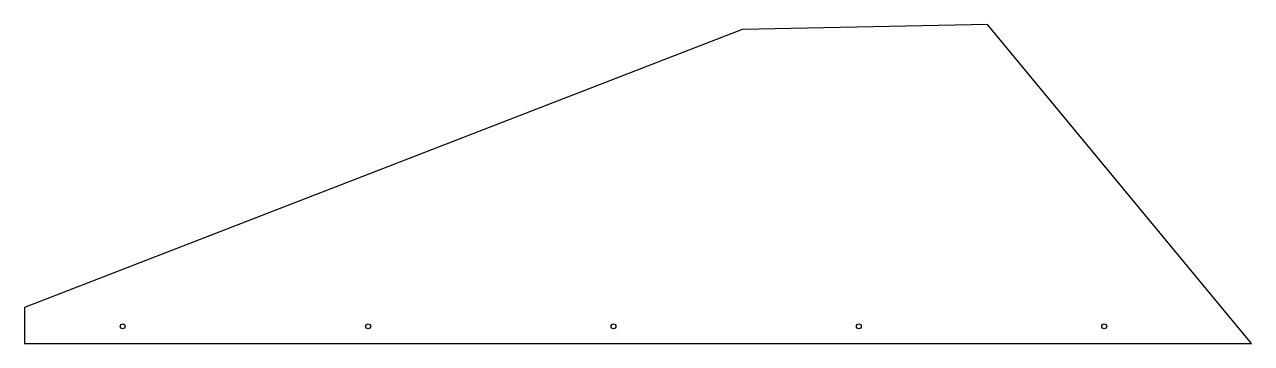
# Model space of a CAD drawing. Extents: x 0 to 25, y -0.7 to 5.8.
import ezdxf

# ---------------------------------------------------------------- set-up
doc = ezdxf.new("R2010")
doc.units = 0
doc.header["$MEASUREMENT"] = 0
doc.layers.add('MODELSKETCH_VISIBLE', color=7, linetype='CONTINUOUS')

msp = doc.modelspace()

# ---------------------------------------------------------------- linework, layer by layer
at = {"layer": 'MODELSKETCH_VISIBLE'}
for p, q in [((19.62, 5.767), (14.62, 5.667)), ((25, -0.733), (19.62, 5.767)), ((14.62, 5.667), (0, 0)), ((0, 0), (0, -0.733)), ((0, -0.733), (25, -0.733))]:
    msp.add_line(p, q, dxfattribs=at)
for centre in [(2, -0.383), (7, -0.383), (12, -0.383), (17, -0.383), (22, -0.383)]:
    msp.add_circle(centre, 0.05, dxfattribs=at)

doc.saveas('drawing.dxf')
